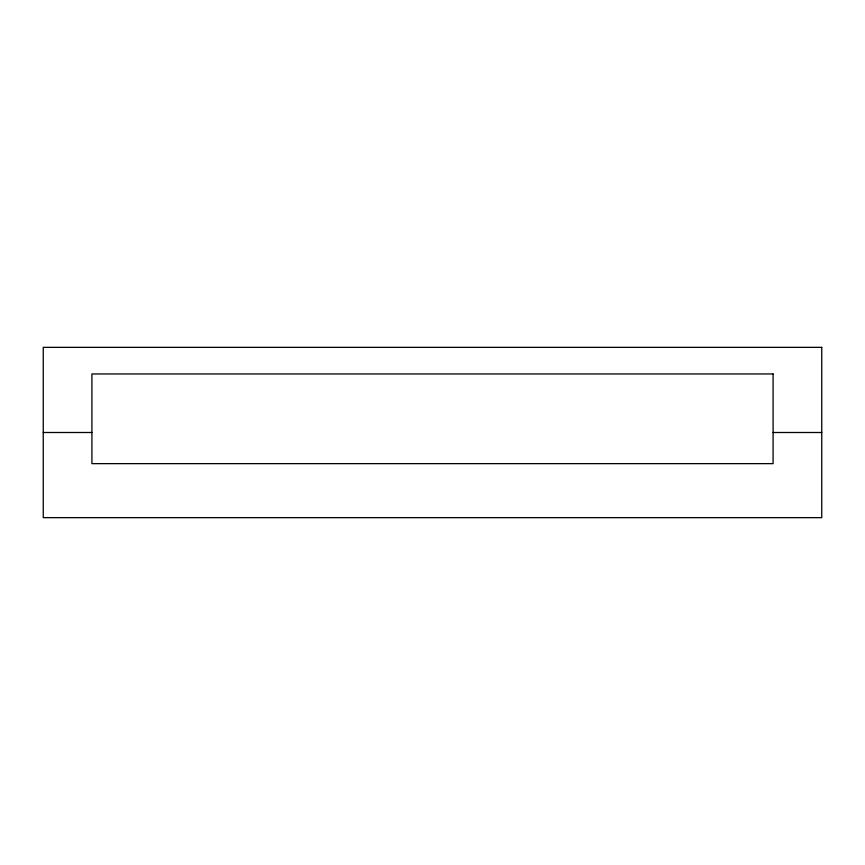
<?xml version="1.0" encoding="UTF-8"?>
<svg xmlns="http://www.w3.org/2000/svg" width="865" height="865" viewBox="0 0 865 865"><rect width="100%" height="100%" fill="white"/><g stroke="black" fill="none" stroke-linecap="round" stroke-linejoin="round"><path stroke-width="1.3" d="M43.25 432.5L91.906 432.5M773.094 432.5L821.75 432.5M821.75 347.352L43.25 347.352L43.25 517.648L821.75 517.648L821.75 347.352M773.094 373.961L91.906 373.961L91.906 463.64L773.094 463.64L773.094 373.961"/></g></svg>
